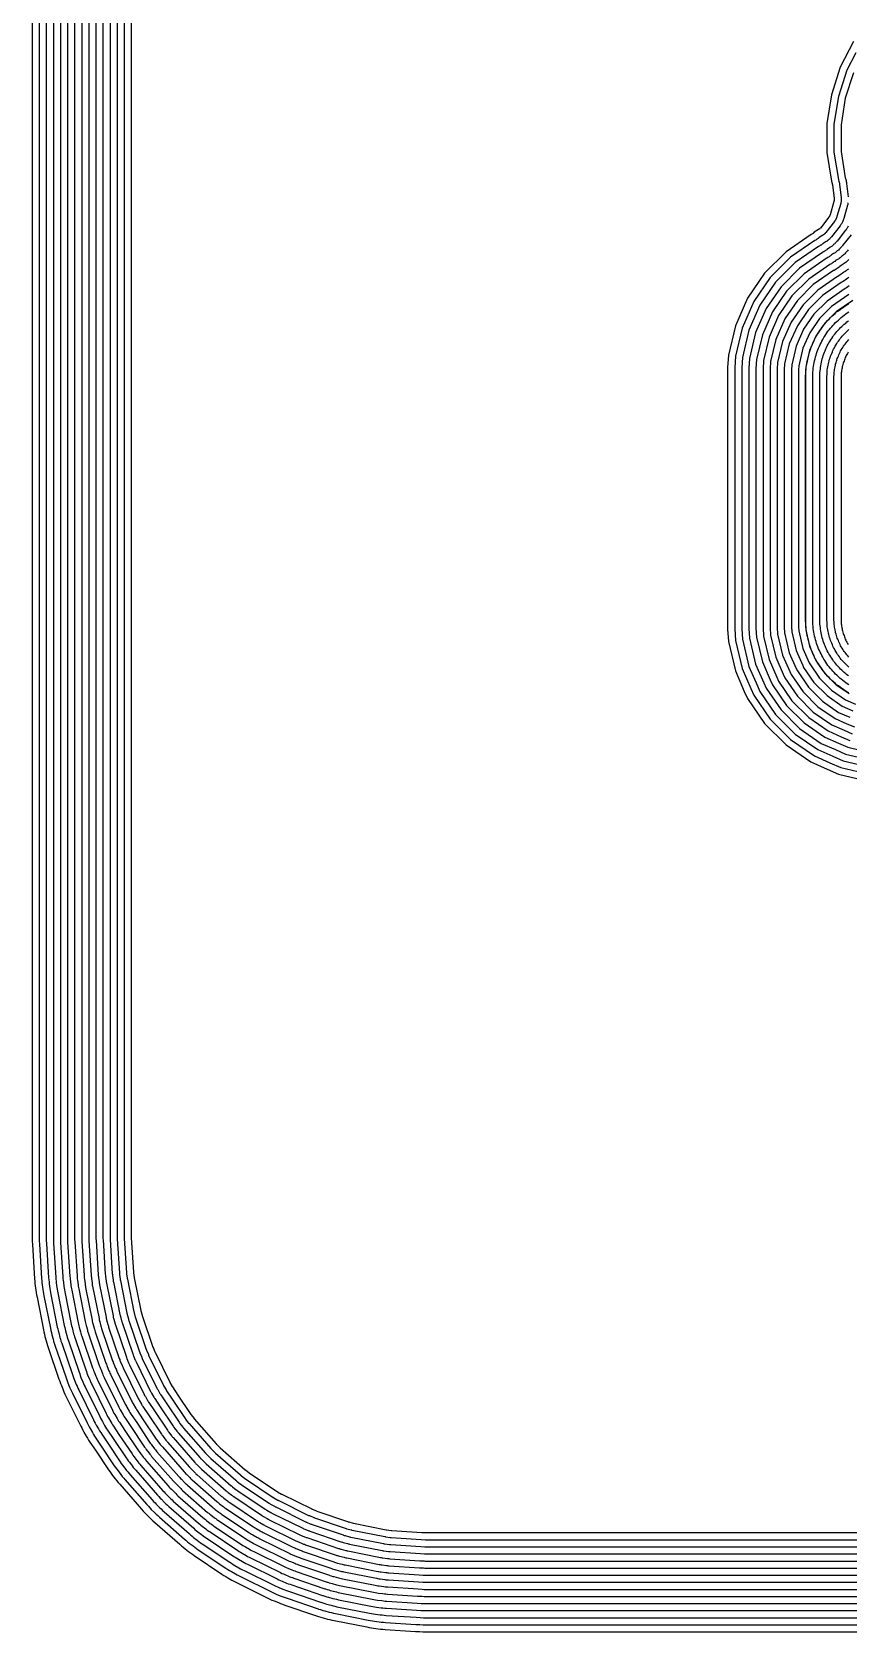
# Model space of a CAD drawing. Header units: metres. Extents: x -0.2 to 25.7, y -0.2 to 18.1.
# Drawn here: x -0.22 to 5.53, y -0.22 to 11.06 of the extents above; entities that cross this region are included whole.
import ezdxf

# ---------------------------------------------------------------- set-up
doc = ezdxf.new("R2010")
doc.units = ezdxf.units.M

msp = doc.modelspace()

# ---------------------------------------------------------------- linework, layer by layer
for points in [[(-0.224, 15.257), (-0.224, 2.573), (-0.224, 2.549), (-0.224, 2.532), (-0.222, 2.508), (-0.207, 2.266), (-0.205, 2.25), (-0.204, 2.233), (-0.202, 2.217), (-0.197, 2.185), (-0.195, 2.169), (-0.192, 2.153), (-0.189, 2.136), (-0.144, 1.907), (-0.14, 1.891), (-0.137, 1.875), (-0.133, 1.859), (-0.124, 1.828), (-0.12, 1.812), (-0.115, 1.796), (-0.11, 1.781), (-0.035, 1.559), (-0.029, 1.543), (-0.023, 1.528), (-0.017, 1.513), (-0.005, 1.483), (0.001, 1.468), (0.008, 1.453), (0.015, 1.438), (0.119, 1.228), (0.126, 1.214), (0.134, 1.199), (0.142, 1.185), (0.158, 1.157), (0.167, 1.143), (0.175, 1.129), (0.184, 1.115), (0.223, 1.057), (0.314, 0.92), (0.324, 0.907), (0.333, 0.894), (0.343, 0.88), (0.363, 0.855), (0.373, 0.842), (0.383, 0.829), (0.394, 0.817), (0.548, 0.641), (0.559, 0.628), (0.57, 0.617), (0.582, 0.605), (0.605, 0.582), (0.617, 0.57), (0.628, 0.559), (0.641, 0.548), (0.817, 0.394), (0.829, 0.383), (0.842, 0.373), (0.855, 0.363), (0.88, 0.343), (0.894, 0.333), (0.907, 0.324), (0.92, 0.314), (1.115, 0.184), (1.129, 0.175), (1.143, 0.167), (1.157, 0.158), (1.185, 0.142), (1.199, 0.134), (1.214, 0.126), (1.228, 0.119), (1.438, 0.015), (1.453, 0.008), (1.468, 0.001), (1.483, -0.005), (1.513, -0.017), (1.528, -0.023), (1.543, -0.029), (1.559, -0.035), (1.776, -0.109), (1.781, -0.11), (1.796, -0.115), (1.812, -0.12), (1.828, -0.124), (1.859, -0.133), (1.875, -0.137), (1.891, -0.14), (1.907, -0.144), (2.136, -0.189), (2.153, -0.192), (2.169, -0.195), (2.185, -0.197), (2.217, -0.202), (2.233, -0.204), (2.25, -0.205), (2.266, -0.207), (2.479, -0.22), (2.508, -0.222), (2.532, -0.224), (2.549, -0.224), (2.573, -0.224), (22.877, -0.224)], [(-0.174, 15.257), (-0.174, 2.573), (-0.174, 2.55), (-0.174, 2.534), (-0.172, 2.511), (-0.157, 2.269), (-0.155, 2.254), (-0.154, 2.239), (-0.152, 2.224), (-0.148, 2.191), (-0.146, 2.176), (-0.143, 2.161), (-0.14, 2.146), (-0.095, 1.917), (-0.092, 1.902), (-0.088, 1.887), (-0.084, 1.872), (-0.076, 1.841), (-0.072, 1.826), (-0.067, 1.811), (-0.063, 1.797), (0.013, 1.575), (0.018, 1.561), (0.023, 1.546), (0.029, 1.532), (0.041, 1.502), (0.047, 1.488), (0.054, 1.474), (0.06, 1.46), (0.164, 1.25), (0.171, 1.237), (0.178, 1.223), (0.185, 1.21), (0.202, 1.182), (0.209, 1.169), (0.217, 1.156), (0.226, 1.143), (0.264, 1.085), (0.356, 0.948), (0.364, 0.936), (0.373, 0.923), (0.383, 0.911), (0.402, 0.885), (0.412, 0.873), (0.422, 0.861), (0.431, 0.85), (0.586, 0.674), (0.596, 0.662), (0.606, 0.651), (0.617, 0.64), (0.64, 0.617), (0.651, 0.606), (0.662, 0.596), (0.674, 0.586), (0.85, 0.431), (0.861, 0.422), (0.873, 0.412), (0.885, 0.402), (0.911, 0.383), (0.923, 0.373), (0.936, 0.364), (0.948, 0.356), (1.143, 0.226), (1.156, 0.217), (1.169, 0.209), (1.182, 0.202), (1.21, 0.185), (1.223, 0.178), (1.237, 0.171), (1.25, 0.164), (1.46, 0.06), (1.474, 0.054), (1.488, 0.047), (1.502, 0.041), (1.532, 0.029), (1.546, 0.023), (1.561, 0.018), (1.575, 0.013), (1.793, -0.061), (1.797, -0.063), (1.811, -0.067), (1.826, -0.072), (1.841, -0.076), (1.872, -0.084), (1.887, -0.088), (1.902, -0.092), (1.917, -0.095), (2.146, -0.14), (2.161, -0.143), (2.176, -0.146), (2.191, -0.148), (2.224, -0.152), (2.239, -0.154), (2.254, -0.155), (2.269, -0.157), (2.482, -0.171), (2.511, -0.172), (2.534, -0.174), (2.55, -0.174), (2.573, -0.174), (22.877, -0.174)], [(-0.124, 15.257), (-0.124, 2.573), (-0.124, 2.552), (-0.124, 2.536), (-0.123, 2.514), (-0.107, 2.273), (-0.106, 2.258), (-0.104, 2.244), (-0.103, 2.23), (-0.098, 2.198), (-0.096, 2.184), (-0.094, 2.17), (-0.091, 2.156), (-0.046, 1.926), (-0.043, 1.912), (-0.04, 1.899), (-0.036, 1.885), (-0.028, 1.853), (-0.024, 1.84), (-0.02, 1.826), (-0.015, 1.813), (0.06, 1.591), (0.065, 1.578), (0.07, 1.564), (0.075, 1.551), (0.087, 1.521), (0.093, 1.508), (0.099, 1.495), (0.105, 1.482), (0.209, 1.272), (0.215, 1.26), (0.222, 1.247), (0.229, 1.235), (0.245, 1.207), (0.252, 1.194), (0.26, 1.182), (0.267, 1.171), (0.306, 1.113), (0.397, 0.976), (0.405, 0.964), (0.414, 0.953), (0.422, 0.941), (0.442, 0.915), (0.451, 0.904), (0.46, 0.893), (0.469, 0.883), (0.623, 0.707), (0.633, 0.696), (0.643, 0.686), (0.652, 0.676), (0.676, 0.652), (0.686, 0.643), (0.696, 0.633), (0.707, 0.623), (0.883, 0.469), (0.893, 0.46), (0.904, 0.451), (0.915, 0.442), (0.941, 0.422), (0.953, 0.414), (0.964, 0.405), (0.976, 0.397), (1.171, 0.267), (1.182, 0.26), (1.194, 0.252), (1.207, 0.245), (1.235, 0.229), (1.247, 0.222), (1.26, 0.215), (1.272, 0.209), (1.482, 0.105), (1.495, 0.099), (1.508, 0.093), (1.521, 0.087), (1.551, 0.075), (1.564, 0.07), (1.578, 0.065), (1.591, 0.06), (1.809, -0.014), (1.813, -0.015), (1.826, -0.02), (1.84, -0.024), (1.853, -0.028), (1.885, -0.036), (1.899, -0.04), (1.912, -0.043), (1.926, -0.046), (2.156, -0.091), (2.17, -0.094), (2.184, -0.096), (2.198, -0.098), (2.23, -0.103), (2.244, -0.104), (2.258, -0.106), (2.273, -0.107), (2.485, -0.121), (2.514, -0.123), (2.536, -0.124), (2.552, -0.124), (2.573, -0.124), (22.877, -0.124)], [(-0.074, 15.257), (-0.074, 2.573), (-0.074, 2.554), (-0.074, 2.537), (-0.073, 2.518), (-0.057, 2.276), (-0.056, 2.263), (-0.055, 2.25), (-0.053, 2.237), (-0.049, 2.204), (-0.047, 2.192), (-0.045, 2.179), (-0.042, 2.166), (0.003, 1.936), (0.006, 1.923), (0.009, 1.911), (0.012, 1.898), (0.021, 1.866), (0.024, 1.854), (0.028, 1.841), (0.032, 1.829), (0.107, 1.607), (0.112, 1.595), (0.116, 1.583), (0.121, 1.57), (0.134, 1.54), (0.139, 1.528), (0.144, 1.516), (0.15, 1.505), (0.253, 1.295), (0.259, 1.283), (0.266, 1.271), (0.272, 1.26), (0.288, 1.232), (0.295, 1.22), (0.302, 1.209), (0.309, 1.198), (0.348, 1.141), (0.439, 1.004), (0.446, 0.993), (0.454, 0.982), (0.462, 0.972), (0.482, 0.946), (0.49, 0.936), (0.498, 0.925), (0.507, 0.916), (0.661, 0.74), (0.67, 0.73), (0.679, 0.72), (0.688, 0.711), (0.711, 0.688), (0.72, 0.679), (0.73, 0.67), (0.74, 0.661), (0.916, 0.507), (0.925, 0.498), (0.936, 0.49), (0.946, 0.482), (0.972, 0.462), (0.982, 0.454), (0.993, 0.446), (1.004, 0.439), (1.198, 0.309), (1.209, 0.302), (1.22, 0.295), (1.232, 0.288), (1.26, 0.272), (1.271, 0.266), (1.283, 0.259), (1.295, 0.253), (1.505, 0.15), (1.516, 0.144), (1.528, 0.139), (1.54, 0.134), (1.57, 0.121), (1.583, 0.116), (1.595, 0.112), (1.607, 0.107), (1.825, 0.034), (1.829, 0.032), (1.841, 0.028), (1.854, 0.024), (1.866, 0.021), (1.898, 0.012), (1.911, 0.009), (1.923, 0.006), (1.936, 0.003), (2.166, -0.042), (2.179, -0.045), (2.192, -0.047), (2.204, -0.049), (2.237, -0.053), (2.25, -0.055), (2.263, -0.056), (2.276, -0.057), (2.488, -0.071), (2.518, -0.073), (2.537, -0.074), (2.554, -0.074), (2.573, -0.074), (22.877, -0.074)], [(-0.024, 15.257), (-0.024, 2.573), (-0.024, 2.555), (-0.024, 2.539), (-0.023, 2.521), (-0.007, 2.279), (-0.006, 2.267), (-0.005, 2.255), (-0.003, 2.243), (0.001, 2.211), (0.003, 2.199), (0.005, 2.187), (0.007, 2.175), (0.052, 1.946), (0.055, 1.934), (0.058, 1.922), (0.061, 1.911), (0.069, 1.879), (0.072, 1.868), (0.076, 1.856), (0.079, 1.845), (0.155, 1.623), (0.159, 1.612), (0.163, 1.601), (0.167, 1.589), (0.18, 1.559), (0.185, 1.548), (0.189, 1.537), (0.195, 1.527), (0.298, 1.317), (0.304, 1.306), (0.309, 1.295), (0.315, 1.285), (0.331, 1.257), (0.338, 1.246), (0.344, 1.236), (0.351, 1.226), (0.389, 1.168), (0.481, 1.031), (0.487, 1.022), (0.494, 1.012), (0.502, 1.002), (0.521, 0.976), (0.529, 0.967), (0.536, 0.958), (0.544, 0.949), (0.699, 0.772), (0.707, 0.764), (0.715, 0.755), (0.723, 0.746), (0.746, 0.723), (0.755, 0.715), (0.764, 0.707), (0.772, 0.699), (0.949, 0.544), (0.958, 0.536), (0.967, 0.529), (0.976, 0.521), (1.002, 0.502), (1.012, 0.494), (1.022, 0.487), (1.031, 0.481), (1.226, 0.351), (1.236, 0.344), (1.246, 0.338), (1.257, 0.331), (1.285, 0.315), (1.295, 0.309), (1.306, 0.304), (1.317, 0.298), (1.527, 0.195), (1.537, 0.189), (1.548, 0.185), (1.559, 0.18), (1.589, 0.167), (1.601, 0.163), (1.612, 0.159), (1.623, 0.155), (1.841, 0.081), (1.845, 0.079), (1.856, 0.076), (1.868, 0.072), (1.879, 0.069), (1.911, 0.061), (1.922, 0.058), (1.934, 0.055), (1.946, 0.052), (2.175, 0.007), (2.187, 0.005), (2.199, 0.003), (2.211, 0.001), (2.243, -0.003), (2.255, -0.005), (2.267, -0.006), (2.279, -0.007), (2.492, -0.021), (2.521, -0.023), (2.539, -0.024), (2.555, -0.024), (2.573, -0.024), (22.877, -0.024)], [(0.026, 15.257), (0.026, 2.573), (0.026, 2.557), (0.026, 2.541), (0.027, 2.524), (0.043, 2.282), (0.044, 2.272), (0.045, 2.261), (0.046, 2.25), (0.05, 2.218), (0.052, 2.207), (0.054, 2.196), (0.056, 2.185), (0.101, 1.956), (0.104, 1.945), (0.106, 1.934), (0.109, 1.924), (0.117, 1.892), (0.12, 1.882), (0.123, 1.871), (0.127, 1.861), (0.202, 1.639), (0.206, 1.629), (0.21, 1.619), (0.214, 1.609), (0.226, 1.579), (0.23, 1.569), (0.235, 1.559), (0.24, 1.549), (0.343, 1.339), (0.348, 1.329), (0.353, 1.319), (0.359, 1.31), (0.375, 1.282), (0.38, 1.272), (0.386, 1.263), (0.392, 1.254), (0.431, 1.196), (0.522, 1.059), (0.528, 1.05), (0.535, 1.041), (0.541, 1.033), (0.561, 1.007), (0.568, 0.998), (0.575, 0.99), (0.582, 0.981), (0.736, 0.805), (0.743, 0.797), (0.751, 0.789), (0.759, 0.782), (0.782, 0.759), (0.789, 0.751), (0.797, 0.743), (0.805, 0.736), (0.981, 0.582), (0.99, 0.575), (0.998, 0.568), (1.007, 0.561), (1.033, 0.541), (1.041, 0.535), (1.05, 0.528), (1.059, 0.522), (1.254, 0.392), (1.263, 0.386), (1.272, 0.38), (1.282, 0.375), (1.31, 0.359), (1.319, 0.353), (1.329, 0.348), (1.339, 0.343), (1.549, 0.24), (1.559, 0.235), (1.569, 0.23), (1.579, 0.226), (1.609, 0.214), (1.619, 0.21), (1.629, 0.206), (1.639, 0.202), (1.857, 0.128), (1.861, 0.127), (1.871, 0.123), (1.882, 0.12), (1.892, 0.117), (1.924, 0.109), (1.934, 0.106), (1.945, 0.104), (1.956, 0.101), (2.185, 0.056), (2.196, 0.054), (2.207, 0.052), (2.218, 0.05), (2.25, 0.046), (2.261, 0.045), (2.272, 0.044), (2.282, 0.043), (2.495, 0.029), (2.524, 0.027), (2.541, 0.026), (2.557, 0.026), (2.573, 0.026), (22.877, 0.026)], [(0.076, 15.257), (0.076, 2.573), (0.076, 2.558), (0.076, 2.542), (0.077, 2.527), (0.093, 2.286), (0.094, 2.276), (0.095, 2.266), (0.096, 2.256), (0.1, 2.224), (0.101, 2.214), (0.103, 2.205), (0.105, 2.195), (0.15, 1.965), (0.152, 1.956), (0.155, 1.946), (0.157, 1.937), (0.166, 1.905), (0.168, 1.896), (0.171, 1.886), (0.174, 1.877), (0.249, 1.655), (0.253, 1.646), (0.256, 1.637), (0.26, 1.628), (0.272, 1.598), (0.276, 1.589), (0.28, 1.58), (0.284, 1.571), (0.388, 1.361), (0.392, 1.352), (0.397, 1.343), (0.402, 1.335), (0.418, 1.307), (0.423, 1.298), (0.428, 1.29), (0.434, 1.282), (0.472, 1.224), (0.564, 1.087), (0.569, 1.079), (0.575, 1.071), (0.581, 1.063), (0.601, 1.037), (0.607, 1.03), (0.613, 1.022), (0.619, 1.014), (0.774, 0.838), (0.78, 0.831), (0.787, 0.824), (0.794, 0.817), (0.817, 0.794), (0.824, 0.787), (0.831, 0.78), (0.838, 0.774), (1.014, 0.619), (1.022, 0.613), (1.03, 0.607), (1.037, 0.601), (1.063, 0.581), (1.071, 0.575), (1.079, 0.569), (1.087, 0.564), (1.282, 0.434), (1.29, 0.428), (1.298, 0.423), (1.307, 0.418), (1.335, 0.402), (1.343, 0.397), (1.352, 0.392), (1.361, 0.388), (1.571, 0.284), (1.58, 0.28), (1.589, 0.276), (1.598, 0.272), (1.628, 0.26), (1.637, 0.256), (1.646, 0.253), (1.655, 0.249), (1.873, 0.176), (1.877, 0.174), (1.886, 0.171), (1.896, 0.168), (1.905, 0.166), (1.937, 0.157), (1.946, 0.155), (1.956, 0.152), (1.965, 0.15), (2.195, 0.105), (2.205, 0.103), (2.214, 0.101), (2.224, 0.1), (2.256, 0.096), (2.266, 0.095), (2.276, 0.094), (2.286, 0.093), (2.498, 0.079), (2.527, 0.077), (2.542, 0.076), (2.558, 0.076), (2.573, 0.076), (22.877, 0.076)], [(0.126, 15.257), (0.126, 2.573), (0.126, 2.56), (0.126, 2.544), (0.127, 2.531), (0.143, 2.289), (0.143, 2.28), (0.144, 2.272), (0.145, 2.263), (0.15, 2.231), (0.151, 2.222), (0.152, 2.213), (0.154, 2.205), (0.2, 1.975), (0.201, 1.967), (0.203, 1.958), (0.205, 1.95), (0.214, 1.918), (0.216, 1.91), (0.219, 1.901), (0.221, 1.893), (0.297, 1.671), (0.3, 1.663), (0.303, 1.655), (0.306, 1.647), (0.318, 1.617), (0.322, 1.609), (0.325, 1.601), (0.329, 1.593), (0.433, 1.383), (0.437, 1.375), (0.441, 1.367), (0.445, 1.36), (0.461, 1.332), (0.466, 1.324), (0.47, 1.317), (0.475, 1.309), (0.514, 1.252), (0.605, 1.115), (0.61, 1.108), (0.615, 1.1), (0.621, 1.094), (0.64, 1.068), (0.646, 1.061), (0.651, 1.054), (0.657, 1.047), (0.811, 0.871), (0.817, 0.865), (0.823, 0.859), (0.829, 0.852), (0.852, 0.829), (0.859, 0.823), (0.865, 0.817), (0.871, 0.811), (1.047, 0.657), (1.054, 0.651), (1.061, 0.646), (1.068, 0.64), (1.094, 0.621), (1.1, 0.615), (1.108, 0.61), (1.115, 0.605), (1.309, 0.475), (1.317, 0.47), (1.324, 0.466), (1.332, 0.461), (1.36, 0.445), (1.367, 0.441), (1.375, 0.437), (1.383, 0.433), (1.593, 0.329), (1.601, 0.325), (1.609, 0.322), (1.617, 0.318), (1.647, 0.306), (1.655, 0.303), (1.663, 0.3), (1.671, 0.297), (1.889, 0.223), (1.893, 0.221), (1.901, 0.219), (1.91, 0.216), (1.918, 0.214), (1.95, 0.205), (1.958, 0.203), (1.967, 0.201), (1.975, 0.2), (2.205, 0.154), (2.213, 0.152), (2.222, 0.151), (2.231, 0.15), (2.263, 0.145), (2.272, 0.144), (2.28, 0.143), (2.289, 0.143), (2.501, 0.129), (2.531, 0.127), (2.544, 0.126), (2.56, 0.126), (2.573, 0.126), (22.877, 0.126)], [(0.176, 15.257), (0.176, 2.573), (0.176, 2.562), (0.176, 2.545), (0.177, 2.534), (0.193, 2.292), (0.193, 2.285), (0.194, 2.277), (0.195, 2.269), (0.199, 2.237), (0.2, 2.23), (0.201, 2.222), (0.203, 2.215), (0.249, 1.985), (0.25, 1.977), (0.252, 1.97), (0.254, 1.963), (0.262, 1.931), (0.264, 1.924), (0.266, 1.916), (0.269, 1.909), (0.344, 1.687), (0.347, 1.68), (0.349, 1.673), (0.352, 1.666), (0.365, 1.636), (0.368, 1.629), (0.371, 1.622), (0.374, 1.615), (0.478, 1.405), (0.481, 1.398), (0.485, 1.392), (0.488, 1.385), (0.505, 1.357), (0.509, 1.35), (0.513, 1.344), (0.517, 1.337), (0.555, 1.279), (0.647, 1.143), (0.651, 1.136), (0.656, 1.13), (0.66, 1.124), (0.68, 1.098), (0.685, 1.092), (0.69, 1.086), (0.695, 1.08), (0.849, 0.904), (0.854, 0.899), (0.859, 0.893), (0.865, 0.888), (0.888, 0.865), (0.893, 0.859), (0.899, 0.854), (0.904, 0.849), (1.08, 0.695), (1.086, 0.69), (1.092, 0.685), (1.098, 0.68), (1.124, 0.66), (1.13, 0.656), (1.136, 0.651), (1.143, 0.647), (1.337, 0.517), (1.344, 0.513), (1.35, 0.509), (1.357, 0.505), (1.385, 0.488), (1.392, 0.485), (1.398, 0.481), (1.405, 0.478), (1.615, 0.374), (1.622, 0.371), (1.629, 0.368), (1.636, 0.365), (1.666, 0.352), (1.673, 0.349), (1.68, 0.347), (1.687, 0.344), (1.905, 0.27), (1.909, 0.269), (1.916, 0.266), (1.924, 0.264), (1.931, 0.262), (1.963, 0.254), (1.97, 0.252), (1.977, 0.25), (1.985, 0.249), (2.215, 0.203), (2.222, 0.201), (2.23, 0.2), (2.237, 0.199), (2.269, 0.195), (2.277, 0.194), (2.285, 0.193), (2.292, 0.193), (2.505, 0.179), (2.534, 0.177), (2.545, 0.176), (2.562, 0.176), (2.573, 0.176), (22.877, 0.176)], [(0.226, 15.257), (0.226, 2.573), (0.226, 2.563), (0.226, 2.547), (0.227, 2.537), (0.243, 2.295), (0.243, 2.289), (0.244, 2.282), (0.244, 2.276), (0.249, 2.244), (0.25, 2.237), (0.251, 2.231), (0.252, 2.224), (0.298, 1.995), (0.299, 1.988), (0.3, 1.982), (0.302, 1.976), (0.31, 1.944), (0.312, 1.938), (0.314, 1.931), (0.316, 1.925), (0.391, 1.704), (0.394, 1.697), (0.396, 1.691), (0.398, 1.685), (0.411, 1.655), (0.413, 1.649), (0.416, 1.643), (0.419, 1.637), (0.522, 1.427), (0.525, 1.421), (0.529, 1.416), (0.532, 1.41), (0.548, 1.382), (0.551, 1.376), (0.555, 1.371), (0.558, 1.365), (0.597, 1.307), (0.688, 1.17), (0.692, 1.165), (0.696, 1.16), (0.7, 1.154), (0.72, 1.129), (0.724, 1.123), (0.728, 1.118), (0.732, 1.113), (0.887, 0.937), (0.891, 0.932), (0.895, 0.928), (0.9, 0.923), (0.923, 0.9), (0.928, 0.895), (0.932, 0.891), (0.937, 0.887), (1.113, 0.732), (1.118, 0.728), (1.123, 0.724), (1.129, 0.72), (1.154, 0.7), (1.16, 0.696), (1.165, 0.692), (1.17, 0.688), (1.365, 0.558), (1.371, 0.555), (1.376, 0.551), (1.382, 0.548), (1.41, 0.532), (1.416, 0.529), (1.421, 0.525), (1.427, 0.522), (1.637, 0.419), (1.643, 0.416), (1.649, 0.413), (1.655, 0.411), (1.685, 0.398), (1.691, 0.396), (1.697, 0.394), (1.704, 0.391), (1.921, 0.318), (1.925, 0.316), (1.931, 0.314), (1.938, 0.312), (1.944, 0.31), (1.976, 0.302), (1.982, 0.3), (1.988, 0.299), (1.995, 0.298), (2.224, 0.252), (2.231, 0.251), (2.237, 0.25), (2.244, 0.249), (2.276, 0.244), (2.282, 0.244), (2.289, 0.243), (2.295, 0.243), (2.508, 0.229), (2.537, 0.227), (2.547, 0.226), (2.563, 0.226), (2.573, 0.226), (22.877, 0.226)], [(0.276, 15.257), (0.276, 2.573), (0.276, 2.565), (0.276, 2.549), (0.277, 2.541), (0.292, 2.299), (0.293, 2.293), (0.293, 2.288), (0.294, 2.282), (0.298, 2.25), (0.299, 2.245), (0.3, 2.239), (0.301, 2.234), (0.347, 2.004), (0.348, 1.999), (0.349, 1.994), (0.35, 1.988), (0.359, 1.957), (0.36, 1.952), (0.362, 1.947), (0.364, 1.941), (0.439, 1.72), (0.441, 1.714), (0.443, 1.709), (0.445, 1.704), (0.457, 1.674), (0.459, 1.669), (0.461, 1.664), (0.464, 1.659), (0.567, 1.449), (0.57, 1.444), (0.572, 1.44), (0.575, 1.435), (0.591, 1.407), (0.594, 1.402), (0.597, 1.397), (0.6, 1.393), (0.639, 1.335), (0.73, 1.198), (0.733, 1.194), (0.736, 1.189), (0.74, 1.185), (0.759, 1.159), (0.763, 1.155), (0.766, 1.15), (0.77, 1.146), (0.924, 0.97), (0.928, 0.966), (0.932, 0.962), (0.935, 0.958), (0.958, 0.935), (0.962, 0.932), (0.966, 0.928), (0.97, 0.924), (1.146, 0.77), (1.15, 0.766), (1.155, 0.763), (1.159, 0.759), (1.185, 0.74), (1.189, 0.736), (1.194, 0.733), (1.198, 0.73), (1.393, 0.6), (1.397, 0.597), (1.402, 0.594), (1.407, 0.591), (1.435, 0.575), (1.44, 0.572), (1.444, 0.57), (1.449, 0.567), (1.659, 0.464), (1.664, 0.461), (1.669, 0.459), (1.674, 0.457), (1.704, 0.445), (1.709, 0.443), (1.714, 0.441), (1.72, 0.439), (1.937, 0.365), (1.941, 0.364), (1.947, 0.362), (1.952, 0.36), (1.957, 0.359), (1.988, 0.35), (1.994, 0.349), (1.999, 0.348), (2.004, 0.347), (2.234, 0.301), (2.239, 0.3), (2.245, 0.299), (2.25, 0.298), (2.282, 0.294), (2.288, 0.293), (2.293, 0.293), (2.299, 0.292), (2.511, 0.278), (2.541, 0.277), (2.549, 0.276), (2.565, 0.276), (2.573, 0.276), (22.877, 0.276)], [(0.326, 15.257), (0.326, 2.573), (0.326, 2.567), (0.326, 2.55), (0.326, 2.544), (0.342, 2.302), (0.343, 2.298), (0.343, 2.293), (0.344, 2.289), (0.348, 2.257), (0.348, 2.252), (0.349, 2.248), (0.35, 2.244), (0.396, 2.014), (0.397, 2.01), (0.398, 2.006), (0.399, 2.001), (0.407, 1.97), (0.408, 1.966), (0.41, 1.962), (0.411, 1.957), (0.486, 1.736), (0.488, 1.732), (0.489, 1.727), (0.491, 1.723), (0.503, 1.693), (0.505, 1.689), (0.507, 1.685), (0.509, 1.681), (0.612, 1.471), (0.614, 1.468), (0.616, 1.464), (0.618, 1.46), (0.635, 1.432), (0.637, 1.428), (0.639, 1.424), (0.642, 1.421), (0.68, 1.363), (0.772, 1.226), (0.774, 1.222), (0.777, 1.219), (0.779, 1.215), (0.799, 1.189), (0.802, 1.186), (0.805, 1.183), (0.807, 1.179), (0.962, 1.003), (0.965, 1), (0.968, 0.997), (0.971, 0.994), (0.994, 0.971), (0.997, 0.968), (1, 0.965), (1.003, 0.962), (1.179, 0.807), (1.183, 0.805), (1.186, 0.802), (1.189, 0.799), (1.215, 0.779), (1.219, 0.777), (1.222, 0.774), (1.226, 0.772), (1.421, 0.642), (1.424, 0.639), (1.428, 0.637), (1.432, 0.635), (1.46, 0.618), (1.464, 0.616), (1.468, 0.614), (1.471, 0.612), (1.681, 0.509), (1.685, 0.507), (1.689, 0.505), (1.693, 0.503), (1.723, 0.491), (1.727, 0.489), (1.732, 0.488), (1.736, 0.486), (1.953, 0.412), (1.957, 0.411), (1.962, 0.41), (1.966, 0.408), (1.97, 0.407), (2.001, 0.399), (2.006, 0.398), (2.01, 0.397), (2.014, 0.396), (2.244, 0.35), (2.248, 0.349), (2.252, 0.348), (2.257, 0.348), (2.289, 0.344), (2.293, 0.343), (2.298, 0.343), (2.302, 0.342), (2.515, 0.328), (2.544, 0.326), (2.55, 0.326), (2.567, 0.326), (2.573, 0.326), (22.877, 0.326)], [(0.376, 15.257), (0.376, 2.573), (0.376, 2.568), (0.376, 2.552), (0.376, 2.547), (0.392, 2.305), (0.392, 2.302), (0.393, 2.299), (0.393, 2.296), (0.397, 2.263), (0.398, 2.26), (0.398, 2.257), (0.399, 2.254), (0.445, 2.024), (0.445, 2.021), (0.446, 2.018), (0.447, 2.014), (0.455, 1.983), (0.456, 1.98), (0.457, 1.977), (0.458, 1.973), (0.533, 1.752), (0.535, 1.749), (0.536, 1.746), (0.537, 1.743), (0.549, 1.713), (0.551, 1.709), (0.552, 1.707), (0.553, 1.704), (0.657, 1.494), (0.658, 1.491), (0.66, 1.488), (0.662, 1.485), (0.678, 1.457), (0.68, 1.454), (0.681, 1.451), (0.683, 1.448), (0.722, 1.391), (0.813, 1.254), (0.815, 1.251), (0.817, 1.248), (0.819, 1.246), (0.839, 1.22), (0.841, 1.217), (0.843, 1.215), (0.845, 1.212), (0.999, 1.036), (1.002, 1.034), (1.004, 1.031), (1.006, 1.029), (1.029, 1.006), (1.031, 1.004), (1.034, 1.002), (1.036, 0.999), (1.212, 0.845), (1.215, 0.843), (1.217, 0.841), (1.22, 0.839), (1.246, 0.819), (1.248, 0.817), (1.251, 0.815), (1.254, 0.813), (1.448, 0.683), (1.451, 0.681), (1.454, 0.68), (1.457, 0.678), (1.485, 0.662), (1.488, 0.66), (1.491, 0.658), (1.494, 0.657), (1.704, 0.553), (1.707, 0.552), (1.709, 0.551), (1.712, 0.549), (1.743, 0.537), (1.746, 0.536), (1.749, 0.535), (1.752, 0.533), (1.969, 0.46), (1.973, 0.458), (1.977, 0.457), (1.98, 0.456), (1.983, 0.455), (2.014, 0.447), (2.018, 0.446), (2.021, 0.445), (2.024, 0.445), (2.254, 0.399), (2.257, 0.398), (2.26, 0.398), (2.263, 0.397), (2.296, 0.393), (2.299, 0.393), (2.302, 0.392), (2.305, 0.392), (2.518, 0.378), (2.547, 0.376), (2.552, 0.376), (2.568, 0.376), (2.573, 0.376), (22.877, 0.376)], [(0.426, 15.257), (0.426, 2.573), (0.426, 2.57), (0.426, 2.554), (0.426, 2.55), (0.442, 2.309), (0.442, 2.306), (0.442, 2.304), (0.443, 2.302), (0.447, 2.27), (0.447, 2.268), (0.448, 2.265), (0.448, 2.263), (0.494, 2.034), (0.494, 2.032), (0.495, 2.029), (0.495, 2.027), (0.504, 1.996), (0.504, 1.994), (0.505, 1.992), (0.506, 1.99), (0.581, 1.768), (0.582, 1.766), (0.582, 1.764), (0.583, 1.762), (0.596, 1.732), (0.596, 1.73), (0.597, 1.728), (0.598, 1.726), (0.702, 1.516), (0.703, 1.514), (0.704, 1.512), (0.705, 1.51), (0.721, 1.482), (0.722, 1.48), (0.723, 1.478), (0.725, 1.476), (0.763, 1.418), (0.855, 1.281), (0.856, 1.28), (0.857, 1.278), (0.859, 1.276), (0.878, 1.25), (0.88, 1.249), (0.881, 1.247), (0.883, 1.245), (1.037, 1.069), (1.038, 1.068), (1.04, 1.066), (1.041, 1.064), (1.064, 1.041), (1.066, 1.04), (1.068, 1.038), (1.069, 1.037), (1.245, 0.883), (1.247, 0.881), (1.249, 0.88), (1.25, 0.878), (1.276, 0.859), (1.278, 0.857), (1.28, 0.856), (1.281, 0.855), (1.476, 0.725), (1.478, 0.723), (1.48, 0.722), (1.482, 0.721), (1.51, 0.705), (1.512, 0.704), (1.514, 0.703), (1.516, 0.702), (1.726, 0.598), (1.728, 0.597), (1.73, 0.596), (1.732, 0.596), (1.762, 0.583), (1.764, 0.582), (1.766, 0.582), (1.768, 0.581), (1.985, 0.507), (1.99, 0.506), (1.992, 0.505), (1.994, 0.504), (1.996, 0.504), (2.027, 0.495), (2.029, 0.495), (2.032, 0.494), (2.034, 0.494), (2.263, 0.448), (2.265, 0.448), (2.268, 0.447), (2.27, 0.447), (2.302, 0.443), (2.304, 0.442), (2.306, 0.442), (2.309, 0.442), (2.521, 0.428), (2.55, 0.426), (2.554, 0.426), (2.57, 0.426), (2.573, 0.426), (22.877, 0.426)], [(0.476, 15.257), (0.476, 2.573), (0.476, 2.572), (0.476, 2.555), (0.476, 2.554), (0.492, 2.312), (0.492, 2.311), (0.492, 2.31), (0.492, 2.309), (0.497, 2.276), (0.497, 2.275), (0.497, 2.274), (0.497, 2.273), (0.543, 2.043), (0.543, 2.042), (0.543, 2.041), (0.544, 2.04), (0.552, 2.009), (0.552, 2.008), (0.553, 2.007), (0.553, 2.006), (0.628, 1.784), (0.629, 1.783), (0.629, 1.782), (0.629, 1.781), (0.642, 1.751), (0.642, 1.75), (0.643, 1.749), (0.643, 1.748), (0.747, 1.538), (0.747, 1.537), (0.748, 1.536), (0.748, 1.535), (0.765, 1.507), (0.765, 1.506), (0.766, 1.505), (0.766, 1.504), (0.805, 1.446), (0.896, 1.309), (0.897, 1.308), (0.898, 1.307), (0.898, 1.307), (0.918, 1.281), (0.919, 1.28), (0.919, 1.279), (0.92, 1.278), (1.075, 1.102), (1.075, 1.101), (1.076, 1.101), (1.077, 1.1), (1.1, 1.077), (1.101, 1.076), (1.101, 1.075), (1.102, 1.075), (1.278, 0.92), (1.279, 0.919), (1.28, 0.919), (1.281, 0.918), (1.307, 0.898), (1.307, 0.898), (1.308, 0.897), (1.309, 0.896), (1.504, 0.766), (1.505, 0.766), (1.506, 0.765), (1.507, 0.765), (1.535, 0.748), (1.536, 0.748), (1.537, 0.747), (1.538, 0.747), (1.748, 0.643), (1.749, 0.643), (1.75, 0.642), (1.751, 0.642), (1.781, 0.629), (1.782, 0.629), (1.783, 0.629), (1.784, 0.628), (2.001, 0.554), (2.006, 0.553), (2.007, 0.553), (2.008, 0.552), (2.009, 0.552), (2.04, 0.544), (2.041, 0.543), (2.042, 0.543), (2.043, 0.543), (2.273, 0.497), (2.274, 0.497), (2.275, 0.497), (2.276, 0.497), (2.309, 0.492), (2.31, 0.492), (2.311, 0.492), (2.312, 0.492), (2.524, 0.478), (2.554, 0.476), (2.555, 0.476), (2.572, 0.476), (2.573, 0.476), (22.877, 0.476)], [(5.569, 10.99), (5.476, 10.808), (5.413, 10.613), (5.381, 10.411), (5.381, 10.207), (5.413, 10.005), (5.418, 9.988), (5.419, 9.987), (5.419, 9.986), (5.419, 9.985), (5.42, 9.983), (5.42, 9.982), (5.42, 9.981), (5.42, 9.98), (5.421, 9.979), (5.432, 9.882), (5.432, 9.881), (5.432, 9.88), (5.432, 9.878), (5.432, 9.877), (5.432, 9.876), (5.432, 9.875), (5.432, 9.873), (5.432, 9.872), (5.432, 9.871), (5.432, 9.87), (5.432, 9.869), (5.432, 9.867), (5.431, 9.866), (5.431, 9.865), (5.431, 9.864), (5.43, 9.863), (5.404, 9.769), (5.404, 9.768), (5.403, 9.767), (5.403, 9.766), (5.402, 9.764), (5.402, 9.763), (5.402, 9.762), (5.401, 9.761), (5.4, 9.76), (5.4, 9.759), (5.399, 9.758), (5.399, 9.757), (5.398, 9.756), (5.397, 9.755), (5.397, 9.754), (5.396, 9.753), (5.395, 9.752), (5.335, 9.675), (5.334, 9.674), (5.333, 9.674), (5.333, 9.673), (5.332, 9.672), (5.331, 9.671), (5.33, 9.67), (5.329, 9.669), (5.328, 9.668), (5.327, 9.668), (5.326, 9.667), (5.325, 9.666), (5.324, 9.665), (5.323, 9.665), (5.322, 9.664), (5.292, 9.645), (5.292, 9.645), (5.291, 9.644), (5.29, 9.643), (5.29, 9.642), (5.289, 9.641), (5.288, 9.641), (5.287, 9.64), (5.286, 9.639), (5.285, 9.638), (5.284, 9.637), (5.283, 9.637), (5.282, 9.636), (5.281, 9.635), (5.28, 9.635), (5.279, 9.634), (5.271, 9.63), (5.093, 9.508), (4.942, 9.357), (4.822, 9.181), (4.736, 8.986), (4.687, 8.778), (4.681, 8.691)], [(5.585, 10.91), (5.523, 10.789), (5.462, 10.602), (5.431, 10.407), (5.431, 10.211), (5.462, 10.016), (5.466, 10.004), (5.467, 10.001), (5.467, 9.999), (5.468, 9.996), (5.469, 9.994), (5.469, 9.992), (5.469, 9.989), (5.47, 9.987), (5.47, 9.984), (5.482, 9.888), (5.482, 9.885), (5.482, 9.883), (5.482, 9.881), (5.482, 9.878), (5.482, 9.876), (5.482, 9.873), (5.482, 9.871), (5.482, 9.868), (5.482, 9.866), (5.481, 9.863), (5.481, 9.861), (5.481, 9.859), (5.48, 9.856), (5.48, 9.854), (5.479, 9.851), (5.479, 9.849), (5.452, 9.756), (5.451, 9.753), (5.451, 9.751), (5.45, 9.749), (5.449, 9.746), (5.448, 9.744), (5.447, 9.742), (5.446, 9.739), (5.445, 9.737), (5.444, 9.735), (5.443, 9.733), (5.441, 9.731), (5.44, 9.729), (5.439, 9.727), (5.437, 9.725), (5.436, 9.723), (5.434, 9.721), (5.374, 9.644), (5.373, 9.643), (5.371, 9.641), (5.37, 9.639), (5.368, 9.637), (5.366, 9.635), (5.364, 9.634), (5.363, 9.632), (5.361, 9.63), (5.359, 9.629), (5.357, 9.627), (5.355, 9.626), (5.353, 9.624), (5.351, 9.623), (5.349, 9.622), (5.324, 9.606), (5.323, 9.605), (5.321, 9.603), (5.319, 9.602), (5.317, 9.6), (5.315, 9.599), (5.313, 9.597), (5.311, 9.596), (5.309, 9.594), (5.307, 9.593), (5.305, 9.592), (5.303, 9.59), (5.297, 9.587), (5.125, 9.469), (4.981, 9.325), (4.866, 9.157), (4.783, 8.97), (4.736, 8.771), (4.731, 8.69)], [(5.569, 10.77), (5.511, 10.59), (5.481, 10.403), (5.481, 10.215), (5.511, 10.028), (5.514, 10.019), (5.515, 10.015), (5.516, 10.012), (5.517, 10.008), (5.517, 10.005), (5.518, 10.001), (5.519, 9.998), (5.519, 9.994), (5.52, 9.99), (5.531, 9.894)], [(5.531, 9.853), (5.53, 9.85), (5.529, 9.846), (5.528, 9.843), (5.528, 9.839), (5.527, 9.835), (5.5, 9.742), (5.499, 9.738), (5.498, 9.735), (5.497, 9.731), (5.496, 9.728), (5.494, 9.725), (5.493, 9.721), (5.491, 9.718), (5.49, 9.715), (5.488, 9.711), (5.486, 9.708), (5.484, 9.705), (5.482, 9.702), (5.48, 9.699), (5.478, 9.696), (5.476, 9.693), (5.474, 9.69), (5.414, 9.614), (5.411, 9.611), (5.409, 9.608), (5.406, 9.605), (5.404, 9.602), (5.401, 9.6), (5.399, 9.597), (5.396, 9.595), (5.393, 9.592), (5.39, 9.59), (5.388, 9.588), (5.385, 9.586), (5.382, 9.583), (5.379, 9.581), (5.376, 9.579), (5.355, 9.566), (5.354, 9.566), (5.352, 9.564), (5.349, 9.561), (5.346, 9.559), (5.343, 9.557), (5.34, 9.555), (5.337, 9.553), (5.334, 9.551), (5.331, 9.549), (5.327, 9.547), (5.323, 9.545), (5.157, 9.431), (5.019, 9.293), (4.909, 9.132), (4.831, 8.954), (4.786, 8.763), (4.781, 8.688)], [(5.532, 9.688), (5.529, 9.683), (5.527, 9.679), (5.524, 9.675), (5.522, 9.671), (5.519, 9.667), (5.516, 9.663), (5.513, 9.659), (5.453, 9.583), (5.45, 9.579), (5.447, 9.575), (5.443, 9.571), (5.44, 9.568), (5.437, 9.564), (5.433, 9.561), (5.429, 9.558), (5.426, 9.554), (5.422, 9.551), (5.418, 9.548), (5.414, 9.545), (5.41, 9.542), (5.406, 9.54), (5.402, 9.537), (5.385, 9.526), (5.384, 9.525), (5.38, 9.522), (5.376, 9.519), (5.372, 9.516), (5.368, 9.513), (5.364, 9.511), (5.36, 9.508), (5.356, 9.506), (5.352, 9.503), (5.35, 9.502), (5.189, 9.392), (5.058, 9.261), (4.953, 9.108), (4.878, 8.938), (4.835, 8.756), (4.831, 8.686)], [(5.552, 9.628), (5.492, 9.552), (5.488, 9.547), (5.484, 9.542), (5.48, 9.538), (5.476, 9.533), (5.472, 9.529), (5.467, 9.525), (5.463, 9.52), (5.458, 9.516), (5.454, 9.513), (5.449, 9.509), (5.444, 9.505), (5.439, 9.501), (5.434, 9.498), (5.429, 9.495), (5.414, 9.485), (5.412, 9.483), (5.407, 9.48), (5.402, 9.476), (5.397, 9.472), (5.392, 9.469), (5.387, 9.466), (5.381, 9.462), (5.376, 9.459), (5.221, 9.353), (5.097, 9.229), (4.997, 9.083), (4.926, 8.922), (4.885, 8.748), (4.881, 8.684)], [(5.531, 9.521), (5.527, 9.515), (5.522, 9.509), (5.517, 9.504), (5.512, 9.499), (5.507, 9.493), (5.502, 9.488), (5.496, 9.483), (5.491, 9.478), (5.485, 9.474), (5.479, 9.469), (5.474, 9.465), (5.468, 9.461), (5.462, 9.456), (5.455, 9.452), (5.443, 9.445), (5.443, 9.445), (5.437, 9.44), (5.431, 9.436), (5.425, 9.431), (5.419, 9.427), (5.413, 9.423), (5.407, 9.419), (5.403, 9.417), (5.253, 9.315), (5.135, 9.197), (5.041, 9.059), (4.974, 8.906), (4.935, 8.741), (4.931, 8.683)], [(5.536, 9.452), (5.53, 9.446), (5.523, 9.44), (5.517, 9.435), (5.51, 9.43), (5.503, 9.425), (5.496, 9.42), (5.489, 9.415), (5.482, 9.41), (5.472, 9.404), (5.468, 9.4), (5.461, 9.395), (5.454, 9.39), (5.447, 9.385), (5.44, 9.381), (5.432, 9.376), (5.429, 9.375), (5.285, 9.276), (5.174, 9.165), (5.085, 9.035), (5.021, 8.89), (4.984, 8.733), (4.981, 8.681)], [(5.533, 9.384), (5.525, 9.379), (5.517, 9.373), (5.509, 9.368), (5.501, 9.363), (5.498, 9.361), (5.49, 9.355), (5.482, 9.349), (5.474, 9.344), (5.466, 9.338), (5.458, 9.333), (5.456, 9.332), (5.317, 9.237), (5.213, 9.133), (5.129, 9.01), (5.069, 8.874), (5.034, 8.726), (5.031, 8.679), (5.031, 6.859), (5.034, 6.812), (5.069, 6.663), (5.119, 6.549), (5.129, 6.528), (5.213, 6.405), (5.317, 6.3), (5.44, 6.217), (5.523, 6.18), (5.576, 6.157)], [(5.535, 9.325), (5.53, 9.322), (5.529, 9.321), (5.52, 9.314), (5.511, 9.308), (5.502, 9.302), (5.492, 9.296), (5.483, 9.29), (5.483, 9.29), (5.35, 9.199), (5.251, 9.1), (5.173, 8.986), (5.116, 8.858), (5.083, 8.718), (5.081, 8.677), (5.081, 6.86), (5.083, 6.82), (5.116, 6.679), (5.165, 6.569), (5.173, 6.552), (5.251, 6.437), (5.35, 6.339), (5.464, 6.26), (5.543, 6.226)], [(5.539, 9.267), (5.529, 9.26), (5.519, 9.253), (5.51, 9.248), (5.382, 9.16), (5.29, 9.068), (5.216, 8.961), (5.164, 8.843), (5.133, 8.71), (5.131, 8.676), (5.131, 6.862), (5.133, 6.827), (5.164, 6.695), (5.211, 6.59), (5.216, 6.577), (5.29, 6.47), (5.382, 6.378), (5.489, 6.304), (5.564, 6.271)], [(5.537, 9.206), (5.414, 9.122), (5.328, 9.036), (5.26, 8.937), (5.212, 8.827), (5.183, 8.703), (5.181, 8.674), (5.181, 6.864), (5.183, 6.835), (5.212, 6.711), (5.256, 6.61), (5.26, 6.601), (5.328, 6.502), (5.414, 6.416), (5.513, 6.348), (5.584, 6.317)], [(5.564, 9.164), (5.446, 9.083), (5.367, 9.004), (5.304, 8.912), (5.259, 8.811), (5.232, 8.695), (5.231, 8.672), (5.231, 6.866), (5.232, 6.842), (5.259, 6.727), (5.302, 6.63), (5.304, 6.626), (5.367, 6.534), (5.446, 6.455), (5.538, 6.392)], [(5.535, 6.397), (5.523, 6.404), (5.51, 6.412), (5.498, 6.42), (5.486, 6.428), (5.474, 6.437), (5.462, 6.446), (5.45, 6.455), (5.439, 6.465), (5.428, 6.474), (5.417, 6.484), (5.407, 6.495), (5.397, 6.505), (5.386, 6.516), (5.377, 6.527), (5.367, 6.538), (5.358, 6.55), (5.349, 6.562), (5.341, 6.573), (5.332, 6.586), (5.324, 6.598), (5.316, 6.61), (5.309, 6.623), (5.302, 6.636), (5.295, 6.649), (5.289, 6.662), (5.283, 6.676), (5.277, 6.689), (5.271, 6.703), (5.266, 6.717), (5.261, 6.731), (5.257, 6.745), (5.253, 6.759), (5.249, 6.773), (5.246, 6.788), (5.243, 6.802), (5.24, 6.816), (5.238, 6.831), (5.236, 6.846), (5.234, 6.86), (5.233, 6.875), (5.232, 6.89), (5.231, 6.904), (5.231, 6.919), (5.231, 8.619), (5.231, 8.634), (5.232, 8.648), (5.233, 8.663), (5.234, 8.678), (5.236, 8.692), (5.238, 8.707), (5.24, 8.722), (5.243, 8.736), (5.246, 8.75), (5.249, 8.765), (5.253, 8.779), (5.257, 8.793), (5.261, 8.807), (5.266, 8.821), (5.271, 8.835), (5.277, 8.849), (5.283, 8.862), (5.289, 8.875), (5.295, 8.889), (5.302, 8.902), (5.309, 8.915), (5.316, 8.927), (5.324, 8.94), (5.332, 8.952), (5.341, 8.964), (5.349, 8.976), (5.358, 8.988), (5.367, 9), (5.377, 9.011), (5.386, 9.022), (5.397, 9.033), (5.407, 9.043), (5.417, 9.054), (5.428, 9.064), (5.439, 9.073), (5.45, 9.083), (5.462, 9.092), (5.474, 9.101), (5.486, 9.11), (5.498, 9.118), (5.51, 9.126), (5.523, 9.134), (5.535, 9.141)], [(5.537, 6.454), (5.525, 6.462), (5.514, 6.469), (5.503, 6.477), (5.493, 6.485), (5.482, 6.494), (5.472, 6.502), (5.462, 6.511), (5.452, 6.521), (5.442, 6.53), (5.433, 6.54), (5.424, 6.55), (5.415, 6.56), (5.406, 6.57), (5.397, 6.581), (5.389, 6.591), (5.381, 6.602), (5.374, 6.613), (5.366, 6.625), (5.359, 6.636), (5.353, 6.648), (5.346, 6.66), (5.34, 6.672), (5.334, 6.684), (5.328, 6.696), (5.323, 6.708), (5.318, 6.721), (5.313, 6.734), (5.309, 6.746), (5.305, 6.759), (5.301, 6.772), (5.298, 6.785), (5.294, 6.798), (5.292, 6.812), (5.289, 6.825), (5.287, 6.838), (5.285, 6.852), (5.284, 6.865), (5.283, 6.879), (5.282, 6.892), (5.281, 6.905), (5.281, 6.919), (5.281, 8.619), (5.281, 8.632), (5.282, 8.646), (5.283, 8.659), (5.284, 8.673), (5.285, 8.686), (5.287, 8.7), (5.289, 8.713), (5.292, 8.726), (5.294, 8.739), (5.298, 8.753), (5.301, 8.766), (5.305, 8.779), (5.309, 8.791), (5.313, 8.804), (5.318, 8.817), (5.323, 8.829), (5.328, 8.842), (5.334, 8.854), (5.34, 8.866), (5.346, 8.878), (5.353, 8.89), (5.359, 8.902), (5.366, 8.913), (5.374, 8.925), (5.381, 8.936), (5.389, 8.947), (5.397, 8.957), (5.406, 8.968), (5.415, 8.978), (5.424, 8.988), (5.433, 8.998), (5.442, 9.008), (5.452, 9.017), (5.462, 9.026), (5.472, 9.035), (5.482, 9.044), (5.493, 9.053), (5.503, 9.061), (5.514, 9.069), (5.525, 9.076), (5.537, 9.084)], [(5.533, 6.517), (5.523, 6.525), (5.514, 6.532), (5.504, 6.54), (5.495, 6.548), (5.486, 6.557), (5.478, 6.565), (5.469, 6.574), (5.461, 6.583), (5.452, 6.592), (5.445, 6.602), (5.437, 6.611), (5.429, 6.621), (5.422, 6.631), (5.415, 6.641), (5.409, 6.651), (5.402, 6.662), (5.396, 6.673), (5.39, 6.683), (5.384, 6.694), (5.379, 6.705), (5.374, 6.716), (5.369, 6.728), (5.365, 6.739), (5.36, 6.751), (5.356, 6.762), (5.353, 6.774), (5.349, 6.786), (5.346, 6.797), (5.343, 6.809), (5.341, 6.821), (5.338, 6.833), (5.336, 6.846), (5.335, 6.858), (5.333, 6.87), (5.332, 6.882), (5.332, 6.894), (5.331, 6.907), (5.331, 6.919), (5.331, 8.619), (5.331, 8.631), (5.332, 8.643), (5.332, 8.656), (5.333, 8.668), (5.335, 8.68), (5.336, 8.692), (5.338, 8.704), (5.341, 8.717), (5.343, 8.729), (5.346, 8.74), (5.349, 8.752), (5.353, 8.764), (5.356, 8.776), (5.36, 8.787), (5.365, 8.799), (5.369, 8.81), (5.374, 8.822), (5.379, 8.833), (5.384, 8.844), (5.39, 8.855), (5.396, 8.865), (5.402, 8.876), (5.409, 8.886), (5.415, 8.897), (5.422, 8.907), (5.429, 8.917), (5.437, 8.927), (5.445, 8.936), (5.452, 8.946), (5.461, 8.955), (5.469, 8.964), (5.478, 8.973), (5.486, 8.981), (5.495, 8.989), (5.504, 8.998), (5.514, 9.005), (5.523, 9.013), (5.533, 9.021)], [(5.537, 6.578), (5.529, 6.586), (5.521, 6.593), (5.513, 6.601), (5.505, 6.609), (5.498, 6.617), (5.49, 6.625), (5.483, 6.633), (5.476, 6.642), (5.47, 6.651), (5.463, 6.66), (5.457, 6.669), (5.451, 6.678), (5.445, 6.688), (5.44, 6.697), (5.434, 6.707), (5.429, 6.717), (5.424, 6.727), (5.42, 6.737), (5.415, 6.747), (5.411, 6.757), (5.407, 6.767), (5.404, 6.778), (5.4, 6.788), (5.397, 6.799), (5.395, 6.81), (5.392, 6.82), (5.39, 6.831), (5.388, 6.842), (5.386, 6.853), (5.384, 6.864), (5.383, 6.875), (5.382, 6.886), (5.382, 6.897), (5.381, 6.908), (5.381, 6.919), (5.381, 8.619), (5.381, 8.63), (5.382, 8.641), (5.382, 8.652), (5.383, 8.663), (5.384, 8.674), (5.386, 8.685), (5.388, 8.696), (5.39, 8.707), (5.392, 8.718), (5.395, 8.728), (5.397, 8.739), (5.4, 8.75), (5.404, 8.76), (5.407, 8.771), (5.411, 8.781), (5.415, 8.791), (5.42, 8.801), (5.424, 8.811), (5.429, 8.821), (5.434, 8.831), (5.44, 8.841), (5.445, 8.85), (5.451, 8.86), (5.457, 8.869), (5.463, 8.878), (5.47, 8.887), (5.476, 8.896), (5.483, 8.904), (5.49, 8.913), (5.498, 8.921), (5.505, 8.929), (5.513, 8.937), (5.521, 8.945), (5.529, 8.952), (5.537, 8.96)], [(5.535, 6.65), (5.528, 6.658), (5.522, 6.665), (5.516, 6.673), (5.51, 6.681), (5.504, 6.689), (5.498, 6.697), (5.493, 6.705), (5.488, 6.713), (5.483, 6.722), (5.478, 6.73), (5.474, 6.739), (5.469, 6.748), (5.465, 6.757), (5.462, 6.766), (5.458, 6.775), (5.454, 6.784), (5.451, 6.793), (5.448, 6.803), (5.446, 6.812), (5.443, 6.822), (5.441, 6.831), (5.439, 6.841), (5.437, 6.851), (5.435, 6.86), (5.434, 6.87), (5.433, 6.88), (5.432, 6.89), (5.432, 6.899), (5.431, 6.909), (5.431, 6.919), (5.431, 8.619), (5.431, 8.629), (5.432, 8.639), (5.432, 8.648), (5.433, 8.658), (5.434, 8.668), (5.435, 8.678), (5.437, 8.687), (5.439, 8.697), (5.441, 8.707), (5.443, 8.716), (5.446, 8.726), (5.448, 8.735), (5.451, 8.744), (5.454, 8.754), (5.458, 8.763), (5.462, 8.772), (5.465, 8.781), (5.469, 8.79), (5.474, 8.799), (5.478, 8.808), (5.483, 8.816), (5.488, 8.825), (5.493, 8.833), (5.498, 8.841), (5.504, 8.849), (5.51, 8.857), (5.516, 8.865), (5.522, 8.873), (5.528, 8.88), (5.535, 8.888)], [(4.681, 8.691), (4.681, 6.847), (4.687, 6.76), (4.736, 6.552), (4.799, 6.408), (4.822, 6.357), (4.942, 6.181), (5.093, 6.03), (5.269, 5.91), (5.382, 5.86), (5.464, 5.823), (5.672, 5.774)], [(4.731, 8.69), (4.731, 6.848), (4.736, 6.767), (4.783, 6.568), (4.845, 6.428), (4.866, 6.381), (4.981, 6.213), (5.125, 6.069), (5.293, 5.953), (5.402, 5.905), (5.48, 5.871), (5.68, 5.824)], [(4.781, 8.688), (4.781, 6.85), (4.786, 6.775), (4.831, 6.584), (4.891, 6.448), (4.909, 6.406), (5.019, 6.245), (5.157, 6.107), (5.318, 5.997), (5.422, 5.951), (5.496, 5.919), (5.687, 5.874)], [(5.531, 8.799), (5.527, 8.791), (5.522, 8.784), (5.518, 8.776), (5.515, 8.769), (5.511, 8.761), (5.508, 8.753), (5.505, 8.745), (5.502, 8.737), (5.499, 8.729), (5.496, 8.721), (5.494, 8.712), (5.492, 8.704), (5.49, 8.696), (5.488, 8.687), (5.486, 8.679), (5.485, 8.67), (5.484, 8.662), (5.483, 8.653), (5.482, 8.645), (5.481, 8.636), (5.481, 8.628), (5.481, 8.619), (5.481, 6.919), (5.481, 6.91), (5.481, 6.902), (5.482, 6.893), (5.483, 6.885), (5.484, 6.876), (5.485, 6.868), (5.486, 6.859), (5.488, 6.851), (5.49, 6.842), (5.492, 6.834), (5.494, 6.826), (5.496, 6.817), (5.499, 6.809), (5.502, 6.801), (5.505, 6.793), (5.508, 6.785), (5.511, 6.777), (5.515, 6.769), (5.518, 6.762), (5.522, 6.754), (5.527, 6.746), (5.531, 6.739)], [(4.831, 8.686), (4.831, 6.852), (4.835, 6.782), (4.878, 6.6), (4.936, 6.468), (4.953, 6.43), (5.058, 6.277), (5.189, 6.146), (5.342, 6.041), (5.442, 5.997), (5.512, 5.966), (5.695, 5.923)], [(4.881, 8.684), (4.881, 6.854), (4.885, 6.79), (4.926, 6.616), (4.982, 6.489), (4.997, 6.454), (5.097, 6.309), (5.221, 6.185), (5.367, 6.085), (5.463, 6.043), (5.528, 6.014), (5.702, 5.973)], [(4.931, 8.683), (4.931, 6.855), (4.935, 6.797), (4.974, 6.632), (5.028, 6.509), (5.041, 6.479), (5.135, 6.341), (5.253, 6.223), (5.391, 6.129), (5.483, 6.088), (5.544, 6.061)], [(4.981, 8.681), (4.981, 6.857), (4.984, 6.805), (5.021, 6.648), (5.074, 6.529), (5.085, 6.503), (5.174, 6.373), (5.285, 6.262), (5.415, 6.173), (5.503, 6.134), (5.56, 6.109)]]:
    msp.add_lwpolyline(points)

doc.saveas('drawing.dxf')
